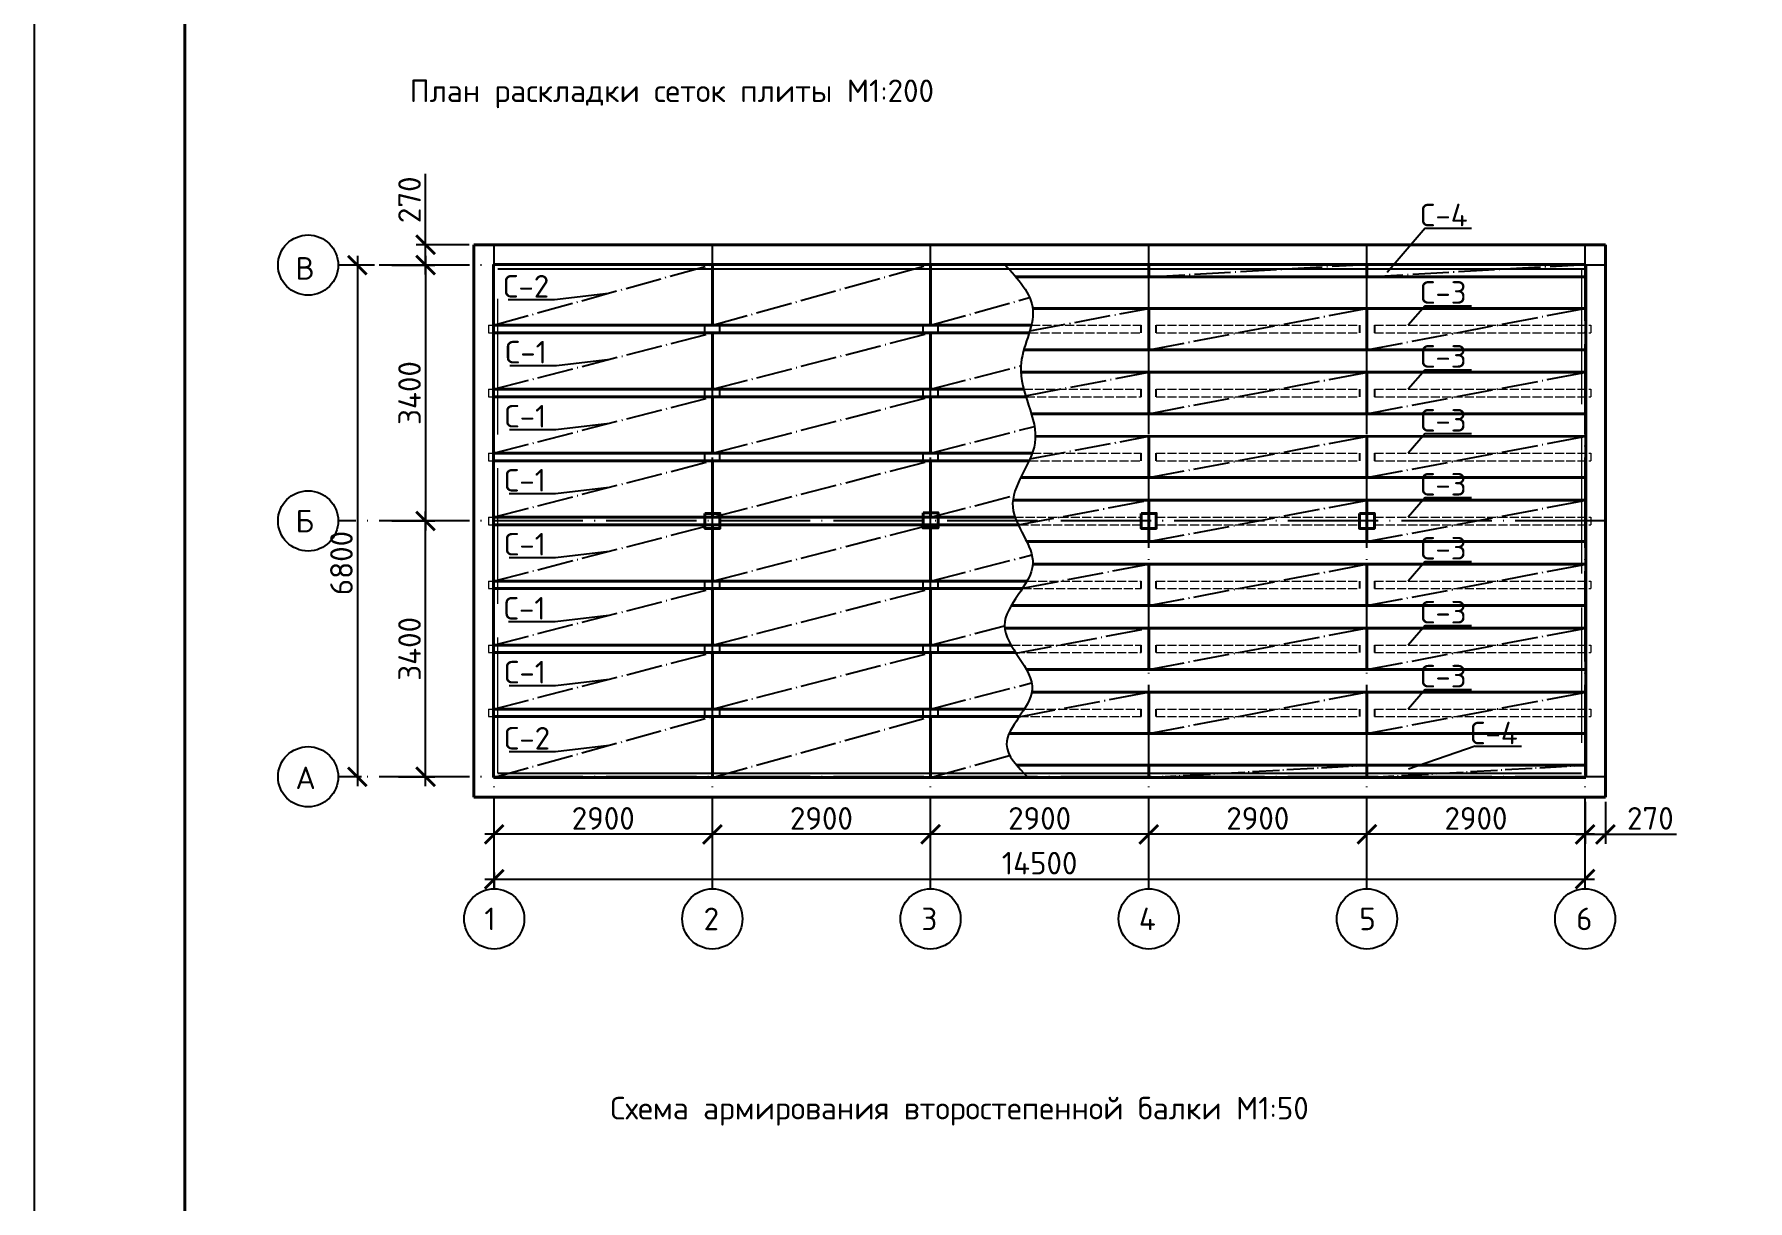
# Model space of a CAD drawing. Header units: millimetres. Extents: x -258556 to -95372, y 16759 to 83599.
# Drawn here: x -126718.6 to -126490.9, y 41828 to 41983 of the extents above; entities that cross this region are included whole.
import ezdxf

# ---------------------------------------------------------------- set-up
doc = ezdxf.new("R2010")
doc.units = ezdxf.units.MM
doc.header["$LTSCALE"] = 0.5
doc.linetypes.add('ACAD_ISO02W100', pattern=[15, 12, -3])
doc.linetypes.add('ACAD_ISO04W100', pattern=[30, 24, -3, 0, -3])
doc.layers.add('Балка', color=7, linetype='ACAD_ISO02W100', lineweight=15)
doc.layers.add('Толстый', color=7, linetype='Continuous', lineweight=40)
doc.layers.add('оси', color=7, linetype='ACAD_ISO04W100')
doc.layers.add('Тонкий', color=7, linetype='Continuous')
doc.styles.add('Наклонный3.5', font='isocpeur.ttf', dxfattribs={"height": 3})
doc.dimstyles.new('СТРОИТЕЛЬНЫЙ', dxfattribs={"dimtxt": 3.5, "dimasz": 2.5, "dimexe": 1.25, "dimexo": 0.625, "dimtad": 1, "dimdec": 0, "dimlfac": 100, "dimdsep": 46, "dimtxsty": 'Наклонный3.5', "dimblk1": 'ARCHTICK', "dimblk2": 'ARCHTICK', "dimsah": 1, "dimcen": 0, "dimdle": 1.25, "dimadec": 0, "dimazin": 0, "dimtfac": 0.75, "dimtdec": 0, "dimtmove": 0, "dimatfit": 3, "dimldrblk": 'ARCHTICK', "dimfxl": 1, "dimtolj": 1, "dimtzin": 0, "dimarcsym": 0})

# ---------------------------------------------------------------- blocks, each defined once
blk = doc.blocks.new('_ArchTick')
at = {"color": 0, "linetype": 'ByBlock', "const_width": 0.15}
blk.add_lwpolyline([(-0.5, -0.5), (0.5, 0.5)], dxfattribs=at)
blk = doc.blocks.new('*D724')
at = {"layer": 'Defpoints', "color": 0, "transparency": 16777216}
for p in [(-126512.52, 41881.67), (-126509.82, 41881.67), (-126509.82, 41876.72)]:
    blk.add_point(p, dxfattribs=at)
at = {"layer": 'Тонкий', "color": 0, "lineweight": -2, "transparency": 16777216}
for p, q in [((-126512.52, 41881.05), (-126512.52, 41875.47)), ((-126509.82, 41881.05), (-126509.82, 41875.47)), ((-126513.77, 41876.72), (-126509.82, 41876.72)), ((-126509.82, 41876.72), (-126500.37, 41876.72))]:
    blk.add_line(p, q, dxfattribs=at)
at = {"layer": 'Тонкий', "color": 0, "lineweight": -2, "transparency": 16777216, "xscale": 2.5, "yscale": 2.5, "zscale": 2.5, "rotation": 180}
blk.add_blockref('_ArchTick', (-126512.52, 41876.72), dxfattribs=at)
at = {"layer": 'Тонкий', "color": 0, "lineweight": -2, "transparency": 16777216, "xscale": 2.5, "yscale": 2.5, "zscale": 2.5}
blk.add_blockref('_ArchTick', (-126509.82, 41876.72), dxfattribs=at)
at = {"layer": 'Тонкий', "color": 0, "transparency": 16777216, "insert": (-126503.84, 41878.84), "char_height": 3, "attachment_point": 5, "style": 'Наклонный3.5'}
blk.add_mtext('\\A1;270', dxfattribs=at)
blk = doc.blocks.new('*D725')
at = {"layer": 'Defpoints', "color": 0, "transparency": 16777216}
for p in [(-126671.74, 41952.37), (-126671.74, 41918.37), (-126666.64, 41918.37)]:
    blk.add_point(p, dxfattribs=at)
at = {"layer": 'Тонкий', "color": 0, "lineweight": -2, "transparency": 16777216}
for p, q in [((-126666.64, 41953.62), (-126666.64, 41917.12)), ((-126671.12, 41952.37), (-126665.39, 41952.37)), ((-126671.12, 41918.37), (-126665.39, 41918.37))]:
    blk.add_line(p, q, dxfattribs=at)
at = {"layer": 'Тонкий', "color": 0, "lineweight": -2, "transparency": 16777216, "xscale": 2.5, "yscale": 2.5, "zscale": 2.5}
for p, rotation in [((-126666.64, 41952.37), 90), ((-126666.64, 41918.37), 270)]:
    blk.add_blockref('_ArchTick', p, dxfattribs=dict(at, rotation=rotation))
at = {"layer": 'Тонкий', "color": 0, "transparency": 16777216, "insert": (-126668.77, 41935.37), "char_height": 3, "attachment_point": 5, "rotation": 90, "style": 'Наклонный3.5'}
blk.add_mtext('\\A1;3400', dxfattribs=at)
blk = doc.blocks.new('*D726')
at = {"layer": 'Defpoints', "color": 0, "transparency": 16777216}
for p in [(-126666.64, 41918.37), (-126666.64, 41918.37), (-126670.84, 41884.37)]:
    blk.add_point(p, dxfattribs=at)
at = {"layer": 'Тонкий', "color": 0, "lineweight": -2, "transparency": 16777216}
for p, q in [((-126666.64, 41883.12), (-126666.64, 41919.62)), ((-126667.27, 41918.37), (-126667.89, 41918.37)), ((-126670.22, 41884.37), (-126665.39, 41884.37))]:
    blk.add_line(p, q, dxfattribs=at)
at = {"layer": 'Тонкий', "color": 0, "lineweight": -2, "transparency": 16777216, "xscale": 2.5, "yscale": 2.5, "zscale": 2.5}
for p, rotation in [((-126666.64, 41918.37), 90), ((-126666.64, 41884.37), 270)]:
    blk.add_blockref('_ArchTick', p, dxfattribs=dict(at, rotation=rotation))
at = {"layer": 'Тонкий', "color": 0, "transparency": 16777216, "insert": (-126668.77, 41901.37), "char_height": 3, "attachment_point": 5, "rotation": 90, "style": 'Наклонный3.5'}
blk.add_mtext('\\A1;3400', dxfattribs=at)
blk = doc.blocks.new('*D727')
at = {"layer": 'Defpoints', "color": 0, "transparency": 16777216}
for p in [(-126672.8, 41952.37), (-126675.7, 41884.37), (-126674.55, 41884.37)]:
    blk.add_point(p, dxfattribs=at)
at = {"layer": 'Тонкий', "color": 0, "lineweight": -2, "transparency": 16777216}
for p, q in [((-126675.7, 41953.62), (-126675.7, 41883.12)), ((-126673.43, 41952.37), (-126676.95, 41952.37)), ((-126675.17, 41884.37), (-126676.95, 41884.37))]:
    blk.add_line(p, q, dxfattribs=at)
at = {"layer": 'Тонкий', "color": 0, "lineweight": -2, "transparency": 16777216, "xscale": 2.5, "yscale": 2.5, "zscale": 2.5}
for p, rotation in [((-126675.7, 41952.37), 90), ((-126675.7, 41884.37), 270)]:
    blk.add_blockref('_ArchTick', p, dxfattribs=dict(at, rotation=rotation))
at = {"layer": 'Тонкий', "color": 0, "transparency": 16777216, "insert": (-126677.82, 41912.77), "char_height": 3, "attachment_point": 5, "rotation": 90, "style": 'Наклонный3.5'}
blk.add_mtext('\\A1;6800', dxfattribs=at)
blk = doc.blocks.new('*D728')
at = {"layer": 'Defpoints', "color": 0, "transparency": 16777216}
for p in [(-126541.52, 41876.72), (-126541.52, 41876.72), (-126512.52, 41876.72)]:
    blk.add_point(p, dxfattribs=at)
at = {"layer": 'Тонкий', "color": 0, "lineweight": -2, "transparency": 16777216}
for p, q in [((-126511.27, 41876.72), (-126542.77, 41876.72)), ((-126541.52, 41877.34), (-126541.52, 41877.97)), ((-126512.52, 41877.34), (-126512.52, 41877.97))]:
    blk.add_line(p, q, dxfattribs=at)
at = {"layer": 'Тонкий', "color": 0, "lineweight": -2, "transparency": 16777216, "xscale": 2.5, "yscale": 2.5, "zscale": 2.5, "rotation": 180}
blk.add_blockref('_ArchTick', (-126541.52, 41876.72), dxfattribs=at)
at = {"layer": 'Тонкий', "color": 0, "lineweight": -2, "transparency": 16777216, "xscale": 2.5, "yscale": 2.5, "zscale": 2.5}
blk.add_blockref('_ArchTick', (-126512.52, 41876.72), dxfattribs=at)
at = {"layer": 'Тонкий', "color": 0, "transparency": 16777216, "insert": (-126527.02, 41878.84), "char_height": 3, "attachment_point": 5, "style": 'Наклонный3.5'}
blk.add_mtext('\\A1;2900', dxfattribs=at)
blk = doc.blocks.new('*D729')
at = {"layer": 'Defpoints', "color": 0, "transparency": 16777216}
for p in [(-126570.52, 41876.72), (-126570.52, 41876.72), (-126541.52, 41876.72)]:
    blk.add_point(p, dxfattribs=at)
at = {"layer": 'Тонкий', "color": 0, "lineweight": -2, "transparency": 16777216}
for p, q in [((-126540.27, 41876.72), (-126571.77, 41876.72)), ((-126570.52, 41877.34), (-126570.52, 41877.97)), ((-126541.52, 41877.34), (-126541.52, 41877.97))]:
    blk.add_line(p, q, dxfattribs=at)
at = {"layer": 'Тонкий', "color": 0, "lineweight": -2, "transparency": 16777216, "xscale": 2.5, "yscale": 2.5, "zscale": 2.5, "rotation": 180}
blk.add_blockref('_ArchTick', (-126570.52, 41876.72), dxfattribs=at)
at = {"layer": 'Тонкий', "color": 0, "lineweight": -2, "transparency": 16777216, "xscale": 2.5, "yscale": 2.5, "zscale": 2.5}
blk.add_blockref('_ArchTick', (-126541.52, 41876.72), dxfattribs=at)
at = {"layer": 'Тонкий', "color": 0, "transparency": 16777216, "insert": (-126556.02, 41878.84), "char_height": 3, "attachment_point": 5, "style": 'Наклонный3.5'}
blk.add_mtext('\\A1;2900', dxfattribs=at)
blk = doc.blocks.new('*D733')
at = {"layer": 'Defpoints', "color": 0, "transparency": 16777216}
for p in [(-126599.52, 41876.72), (-126599.52, 41876.72), (-126570.52, 41876.72)]:
    blk.add_point(p, dxfattribs=at)
at = {"layer": 'Тонкий', "color": 0, "lineweight": -2, "transparency": 16777216}
for p, q in [((-126569.27, 41876.72), (-126600.77, 41876.72)), ((-126599.52, 41877.34), (-126599.52, 41877.97)), ((-126570.52, 41877.34), (-126570.52, 41877.97))]:
    blk.add_line(p, q, dxfattribs=at)
at = {"layer": 'Тонкий', "color": 0, "lineweight": -2, "transparency": 16777216, "xscale": 2.5, "yscale": 2.5, "zscale": 2.5, "rotation": 180}
blk.add_blockref('_ArchTick', (-126599.52, 41876.72), dxfattribs=at)
at = {"layer": 'Тонкий', "color": 0, "lineweight": -2, "transparency": 16777216, "xscale": 2.5, "yscale": 2.5, "zscale": 2.5}
blk.add_blockref('_ArchTick', (-126570.52, 41876.72), dxfattribs=at)
at = {"layer": 'Тонкий', "color": 0, "transparency": 16777216, "insert": (-126585.02, 41878.84), "char_height": 3, "attachment_point": 5, "style": 'Наклонный3.5'}
blk.add_mtext('\\A1;2900', dxfattribs=at)
blk = doc.blocks.new('*D734')
at = {"layer": 'Defpoints', "color": 0, "transparency": 16777216}
for p in [(-126628.52, 41876.72), (-126628.52, 41876.72), (-126599.52, 41876.72)]:
    blk.add_point(p, dxfattribs=at)
at = {"layer": 'Тонкий', "color": 0, "lineweight": -2, "transparency": 16777216}
for p, q in [((-126598.27, 41876.72), (-126629.77, 41876.72)), ((-126628.52, 41877.34), (-126628.52, 41877.97)), ((-126599.52, 41877.34), (-126599.52, 41877.97))]:
    blk.add_line(p, q, dxfattribs=at)
at = {"layer": 'Тонкий', "color": 0, "lineweight": -2, "transparency": 16777216, "xscale": 2.5, "yscale": 2.5, "zscale": 2.5, "rotation": 180}
blk.add_blockref('_ArchTick', (-126628.52, 41876.72), dxfattribs=at)
at = {"layer": 'Тонкий', "color": 0, "lineweight": -2, "transparency": 16777216, "xscale": 2.5, "yscale": 2.5, "zscale": 2.5}
blk.add_blockref('_ArchTick', (-126599.52, 41876.72), dxfattribs=at)
at = {"layer": 'Тонкий', "color": 0, "transparency": 16777216, "insert": (-126614.02, 41878.84), "char_height": 3, "attachment_point": 5, "style": 'Наклонный3.5'}
blk.add_mtext('\\A1;2900', dxfattribs=at)
blk = doc.blocks.new('*D735')
at = {"layer": 'Defpoints', "color": 0, "transparency": 16777216}
for p in [(-126657.52, 41876.72), (-126657.52, 41876.72), (-126628.52, 41876.72)]:
    blk.add_point(p, dxfattribs=at)
at = {"layer": 'Тонкий', "color": 0, "lineweight": -2, "transparency": 16777216}
for p, q in [((-126627.27, 41876.72), (-126658.77, 41876.72)), ((-126657.52, 41877.34), (-126657.52, 41877.97)), ((-126628.52, 41877.34), (-126628.52, 41877.97))]:
    blk.add_line(p, q, dxfattribs=at)
at = {"layer": 'Тонкий', "color": 0, "lineweight": -2, "transparency": 16777216, "xscale": 2.5, "yscale": 2.5, "zscale": 2.5, "rotation": 180}
blk.add_blockref('_ArchTick', (-126657.52, 41876.72), dxfattribs=at)
at = {"layer": 'Тонкий', "color": 0, "lineweight": -2, "transparency": 16777216, "xscale": 2.5, "yscale": 2.5, "zscale": 2.5}
blk.add_blockref('_ArchTick', (-126628.52, 41876.72), dxfattribs=at)
at = {"layer": 'Тонкий', "color": 0, "transparency": 16777216, "insert": (-126643.02, 41878.84), "char_height": 3, "attachment_point": 5, "style": 'Наклонный3.5'}
blk.add_mtext('\\A1;2900', dxfattribs=at)
blk = doc.blocks.new('*D736')
at = {"layer": 'Defpoints', "color": 0, "transparency": 16777216}
for p in [(-126657.52, 41872.26), (-126512.52, 41870.76), (-126512.52, 41870.76)]:
    blk.add_point(p, dxfattribs=at)
at = {"layer": 'Тонкий', "color": 0, "lineweight": -2, "transparency": 16777216}
for p, q in [((-126657.52, 41871.63), (-126657.52, 41869.51)), ((-126512.52, 41871.39), (-126512.52, 41872.01)), ((-126658.77, 41870.76), (-126511.27, 41870.76))]:
    blk.add_line(p, q, dxfattribs=at)
at = {"layer": 'Тонкий', "color": 0, "lineweight": -2, "transparency": 16777216, "xscale": 2.5, "yscale": 2.5, "zscale": 2.5, "rotation": 180}
blk.add_blockref('_ArchTick', (-126657.52, 41870.76), dxfattribs=at)
at = {"layer": 'Тонкий', "color": 0, "lineweight": -2, "transparency": 16777216, "xscale": 2.5, "yscale": 2.5, "zscale": 2.5}
blk.add_blockref('_ArchTick', (-126512.52, 41870.76), dxfattribs=at)
at = {"layer": 'Тонкий', "color": 0, "transparency": 16777216, "insert": (-126585.02, 41872.89), "char_height": 3, "attachment_point": 5, "style": 'Наклонный3.5'}
blk.add_mtext('\\A1;14500', dxfattribs=at)
blk = doc.blocks.new('*D737')
at = {"layer": 'Defpoints', "color": 0, "transparency": 16777216}
for p in [(-126666.64, 41955.07), (-126660.22, 41955.07), (-126660.22, 41952.37)]:
    blk.add_point(p, dxfattribs=at)
at = {"layer": 'Тонкий', "color": 0, "lineweight": -2, "transparency": 16777216}
for p, q in [((-126666.64, 41955.07), (-126666.64, 41964.52)), ((-126660.84, 41955.07), (-126667.89, 41955.07)), ((-126666.64, 41951.12), (-126666.64, 41955.07)), ((-126660.84, 41952.37), (-126667.89, 41952.37))]:
    blk.add_line(p, q, dxfattribs=at)
at = {"layer": 'Тонкий', "color": 0, "lineweight": -2, "transparency": 16777216, "xscale": 2.5, "yscale": 2.5, "zscale": 2.5}
for p, rotation in [((-126666.64, 41955.07), 90), ((-126666.64, 41952.37), 270)]:
    blk.add_blockref('_ArchTick', p, dxfattribs=dict(at, rotation=rotation))
at = {"layer": 'Тонкий', "color": 0, "transparency": 16777216, "insert": (-126668.77, 41961.05), "char_height": 3, "attachment_point": 5, "rotation": 90, "style": 'Наклонный3.5'}
blk.add_mtext('\\A1;270', dxfattribs=at)

msp = doc.modelspace()

# ---------------------------------------------------------------- linework, layer by layer
at = {"layer": 'Defpoints', "color": 18, "true_color": 0x000000}
msp.add_lwpolyline([(-126718.64819, 41544.06704), (-125877.64819, 41544.06704), (-125877.64819, 42138.06704), (-126718.64819, 42138.06704)], close=True, dxfattribs=at)
at = {"layer": 'Балка', "color": 18, "ltscale": 3, "true_color": 0x000000}
for p, q in [((-126657.01509, 41884.87102), (-126657.01509, 41951.87102)), ((-126657.01509, 41951.87102), (-126513.01509, 41951.87102)), ((-126513.01509, 41951.87102), (-126513.01509, 41884.87102)), ((-126513.01509, 41884.87102), (-126657.01509, 41884.87102))]:
    msp.add_line(p, q, dxfattribs=at)
at = {"layer": 'Балка', "color": 18, "ltscale": 0.2, "true_color": 0x000000}
for p, q in [((-126658.26509, 41944.37102), (-126657.61509, 41944.37102)), ((-126658.26509, 41943.37102), (-126657.61509, 41943.37102)), ((-126586.40744, 41943.37102), (-126571.51509, 41943.37102)), ((-126586.13109, 41944.37102), (-126571.51509, 41944.37102)), ((-126569.51509, 41944.37102), (-126542.51509, 41944.37102)), ((-126569.51509, 41943.37102), (-126542.51509, 41943.37102)), ((-126540.51509, 41944.37102), (-126511.76509, 41944.37102)), ((-126540.51509, 41943.37102), (-126511.76509, 41943.37102)), ((-126658.26509, 41935.87102), (-126657.61509, 41935.87102)), ((-126587.13523, 41935.87102), (-126571.51509, 41935.87102)), ((-126569.51509, 41935.87102), (-126542.51509, 41935.87102)), ((-126540.51509, 41935.87102), (-126511.76509, 41935.87102)), ((-126658.26509, 41934.87102), (-126657.61509, 41934.87102)), ((-126586.8402, 41934.87102), (-126571.51509, 41934.87102)), ((-126569.51509, 41934.87102), (-126542.51509, 41934.87102)), ((-126540.51509, 41934.87102), (-126511.76509, 41934.87102)), ((-126658.26509, 41927.37102), (-126657.61509, 41927.37102)), ((-126658.26509, 41926.37102), (-126657.61509, 41926.37102)), ((-126586.41799, 41926.37102), (-126571.51509, 41926.37102)), ((-126586.00525, 41927.37102), (-126571.51509, 41927.37102)), ((-126569.51509, 41927.37102), (-126542.51509, 41927.37102)), ((-126569.51509, 41926.37102), (-126542.51509, 41926.37102)), ((-126540.51509, 41927.37102), (-126511.76509, 41927.37102)), ((-126540.51509, 41926.37102), (-126511.76509, 41926.37102)), ((-126658.26509, 41918.87102), (-126657.61509, 41918.87102)), ((-126658.26509, 41917.87102), (-126657.61509, 41917.87102)), ((-126588.37463, 41918.87102), (-126571.51509, 41918.87102)), ((-126587.70606, 41917.87102), (-126571.51509, 41917.87102)), ((-126569.51509, 41918.87102), (-126542.51509, 41918.87102)), ((-126569.51509, 41917.87102), (-126542.51509, 41917.87102)), ((-126540.51509, 41918.87102), (-126511.76509, 41918.87102)), ((-126540.51509, 41917.87102), (-126511.76509, 41917.87102)), ((-126658.26509, 41910.37102), (-126657.61509, 41910.37102)), ((-126586.69764, 41910.37102), (-126571.51509, 41910.37102)), ((-126569.51509, 41910.37102), (-126542.51509, 41910.37102)), ((-126540.51509, 41910.37102), (-126511.76509, 41910.37102)), ((-126658.26509, 41909.37102), (-126657.61509, 41909.37102)), ((-126587.31223, 41909.37102), (-126571.51509, 41909.37102)), ((-126569.51509, 41909.37102), (-126542.51509, 41909.37102)), ((-126540.51509, 41909.37102), (-126511.76509, 41909.37102)), ((-126658.26509, 41901.87102), (-126657.61509, 41901.87102)), ((-126588.82085, 41901.87102), (-126571.51509, 41901.87102)), ((-126569.51509, 41901.87102), (-126542.51509, 41901.87102)), ((-126540.51509, 41901.87102), (-126511.76509, 41901.87102)), ((-126658.26509, 41900.87102), (-126657.61509, 41900.87102)), ((-126588.20028, 41900.87102), (-126571.51509, 41900.87102)), ((-126569.51509, 41900.87102), (-126542.51509, 41900.87102)), ((-126540.51509, 41900.87102), (-126511.76509, 41900.87102)), ((-126658.26509, 41893.37102), (-126657.61509, 41893.37102)), ((-126658.26509, 41892.37102), (-126657.61509, 41892.37102)), ((-126587.71272, 41892.37102), (-126571.51509, 41892.37102)), ((-126587.04938, 41893.37102), (-126571.51509, 41893.37102)), ((-126569.51509, 41893.37102), (-126542.51509, 41893.37102)), ((-126569.51509, 41892.37102), (-126542.51509, 41892.37102)), ((-126540.51509, 41893.37102), (-126511.76509, 41893.37102)), ((-126540.51509, 41892.37102), (-126511.76509, 41892.37102))]:
    msp.add_line(p, q, dxfattribs=at)
at = {"layer": 'Балка', "color": 18, "true_color": 0x000000}
for p, q in [((-126658.26509, 41944.37102), (-126658.26509, 41943.37102)), ((-126511.76509, 41944.37102), (-126511.76509, 41943.37102)), ((-126658.26509, 41935.87102), (-126658.26509, 41934.87102)), ((-126511.76509, 41935.87102), (-126511.76509, 41934.87102)), ((-126658.26509, 41927.37102), (-126658.26509, 41926.37102)), ((-126511.76509, 41927.37102), (-126511.76509, 41926.37102)), ((-126658.26509, 41918.87102), (-126658.26509, 41917.87102)), ((-126511.76509, 41918.87102), (-126511.76509, 41917.87102)), ((-126658.26509, 41910.37102), (-126658.26509, 41909.37102)), ((-126511.76509, 41910.37102), (-126511.76509, 41909.37102)), ((-126658.26509, 41901.87102), (-126658.26509, 41900.87102)), ((-126511.76509, 41901.87102), (-126511.76509, 41900.87102)), ((-126658.26509, 41893.37102), (-126658.26509, 41892.37102)), ((-126511.76509, 41893.37102), (-126511.76509, 41892.37102))]:
    msp.add_line(p, q, dxfattribs=at)
at = {"layer": 'оси', "color": 18, "true_color": 0x000000}
for p, q in [((-126657.51509, 41869.47967), (-126657.51509, 41955.07102)), ((-126628.51509, 41869.47967), (-126628.51509, 41955.07102)), ((-126599.51509, 41869.47967), (-126599.51509, 41955.07102)), ((-126570.51509, 41869.47967), (-126570.51509, 41955.07102)), ((-126541.51509, 41869.47967), (-126541.51509, 41955.07102)), ((-126512.51509, 41869.47967), (-126512.51509, 41955.07102)), ((-126509.81509, 41952.37102), (-126678.25074, 41952.37102)), ((-126509.81509, 41918.37102), (-126678.25074, 41918.37102)), ((-126509.81509, 41884.37102), (-126678.25074, 41884.37102))]:
    msp.add_line(p, q, dxfattribs=at)
at = {"layer": 'Толстый', "color": 18, "true_color": 0x000000}
for p, q in [((-126698.64819, 42133.06704), (-126698.64819, 41549.06704)), ((-126660.21509, 41955.07102), (-126509.81509, 41955.07102)), ((-126660.21509, 41881.67102), (-126660.21509, 41955.07102)), ((-126509.81509, 41955.07102), (-126509.81509, 41881.67102)), ((-126657.61509, 41952.47102), (-126657.61509, 41884.27102)), ((-126657.61509, 41952.47102), (-126512.41509, 41952.47102)), ((-126628.51509, 41952.47102), (-126628.51509, 41944.37102)), ((-126599.51509, 41952.47102), (-126599.51509, 41944.37102)), ((-126570.51509, 41952.47102), (-126570.51509, 41950.82102)), ((-126541.51509, 41952.47102), (-126541.51509, 41950.82102)), ((-126512.41509, 41884.27102), (-126512.41509, 41952.47102)), ((-126588.18867, 41950.82102), (-126512.41509, 41950.82102)), ((-126512.41509, 41946.62102), (-126585.94673, 41946.62102)), ((-126570.51509, 41946.62102), (-126570.51509, 41941.12102)), ((-126541.51509, 41946.62102), (-126541.51509, 41941.12102)), ((-126628.51509, 41943.37102), (-126628.51509, 41935.87102)), ((-126599.51509, 41943.37102), (-126599.51509, 41935.87102)), ((-126512.41509, 41941.12102), (-126587.11646, 41941.12102)), ((-126512.41509, 41938.12102), (-126587.53134, 41938.12102)), ((-126570.51509, 41938.12102), (-126570.51509, 41932.62102)), ((-126541.51509, 41938.12102), (-126541.51509, 41932.62102)), ((-126628.51509, 41934.87102), (-126628.51509, 41927.37102)), ((-126599.51509, 41934.87102), (-126599.51509, 41927.37102)), ((-126512.41509, 41932.62102), (-126586.12053, 41932.62102)), ((-126512.41509, 41929.62102), (-126585.58894, 41929.59972)), ((-126570.51509, 41929.60411), (-126570.51509, 41924.10411)), ((-126541.51509, 41929.60411), (-126541.51509, 41924.10411)), ((-126628.51509, 41926.37102), (-126628.51509, 41918.87102)), ((-126599.51509, 41926.37102), (-126599.51509, 41918.87102)), ((-126512.41509, 41924.12102), (-126587.53477, 41924.12102)), ((-126512.41509, 41921.12102), (-126588.57142, 41921.12102)), ((-126570.51509, 41921.12102), (-126570.51509, 41915.62102)), ((-126541.51509, 41921.12102), (-126541.51509, 41915.62102)), ((-126628.51509, 41917.87102), (-126628.51509, 41910.37102)), ((-126599.51509, 41917.87102), (-126599.51509, 41910.37102)), ((-126512.41509, 41915.62102), (-126586.7323, 41915.62102)), ((-126512.41509, 41912.62102), (-126585.94673, 41912.62102)), ((-126570.51509, 41912.62102), (-126570.51509, 41907.12102)), ((-126541.51509, 41912.62102), (-126541.51509, 41907.12102)), ((-126628.51509, 41909.37102), (-126628.51509, 41901.87102)), ((-126599.51509, 41909.37102), (-126599.51509, 41901.87102)), ((-126512.41509, 41907.12102), (-126588.79414, 41907.12102)), ((-126512.41509, 41904.12102), (-126589.67219, 41904.12102)), ((-126570.51509, 41904.12102), (-126570.51509, 41898.62102)), ((-126541.51509, 41904.12102), (-126541.51509, 41898.62102)), ((-126628.51509, 41900.87102), (-126628.51509, 41893.37102)), ((-126599.51509, 41900.87102), (-126599.51509, 41893.37102)), ((-126512.41509, 41898.62102), (-126586.77831, 41898.62102)), ((-126512.41509, 41895.62102), (-126586.06044, 41895.62102)), ((-126570.51509, 41895.62102), (-126570.51509, 41890.12102)), ((-126541.51509, 41895.62102), (-126541.51509, 41890.12102)), ((-126628.51509, 41892.37102), (-126628.51509, 41884.27102)), ((-126599.51509, 41892.37102), (-126599.51509, 41884.27102)), ((-126512.41509, 41890.12102), (-126589.07695, 41890.12102)), ((-126512.41509, 41885.92102), (-126588.08597, 41885.92102)), ((-126570.51509, 41885.92102), (-126570.51509, 41884.27102)), ((-126541.51509, 41885.92102), (-126541.51509, 41884.27102)), ((-126512.41509, 41884.27102), (-126657.61509, 41884.27102)), ((-126509.81509, 41881.67102), (-126660.21509, 41881.67102))]:
    msp.add_line(p, q, dxfattribs=at)
at = {"layer": 'Толстый', "color": 18, "ltscale": 0.2, "true_color": 0x000000}
for p, q in [((-126657.61509, 41944.37102), (-126586.13109, 41944.37102)), ((-126657.61509, 41943.37102), (-126586.40744, 41943.37102)), ((-126657.61509, 41935.87102), (-126587.13523, 41935.87102)), ((-126657.61509, 41934.87102), (-126586.8402, 41934.87102)), ((-126657.61509, 41927.37102), (-126586.00525, 41927.37102)), ((-126657.61509, 41926.37102), (-126586.41799, 41926.37102)), ((-126657.61509, 41918.87102), (-126588.37463, 41918.87102)), ((-126657.61509, 41917.87102), (-126587.70606, 41917.87102)), ((-126657.61509, 41910.37102), (-126586.69764, 41910.37102)), ((-126657.61509, 41909.37102), (-126587.31223, 41909.37102)), ((-126657.61509, 41901.87102), (-126588.82085, 41901.87102)), ((-126657.61509, 41900.87102), (-126588.20028, 41900.87102)), ((-126657.61509, 41893.37102), (-126587.04938, 41893.37102)), ((-126657.61509, 41892.37102), (-126587.71272, 41892.37102))]:
    msp.add_line(p, q, dxfattribs=at)
at = {"layer": 'Толстый', "color": 18, "true_color": 0x000000}
for points in [[(-126600.51509, 41919.44804), (-126598.51509, 41919.44804), (-126598.51509, 41917.44804), (-126600.51509, 41917.44804)], [(-126629.51509, 41919.37102), (-126627.51509, 41919.37102), (-126627.51509, 41917.37102), (-126629.51509, 41917.37102)], [(-126571.51509, 41919.37102), (-126569.51509, 41919.37102), (-126569.51509, 41917.37102), (-126571.51509, 41917.37102)], [(-126542.51509, 41919.37102), (-126540.51509, 41919.37102), (-126540.51509, 41917.37102), (-126542.51509, 41917.37102)]]:
    msp.add_lwpolyline(points, close=True, dxfattribs=at)
at = {"layer": 'Тонкий', "color": 18, "true_color": 0x000000}
for p, q in [((-126533.78606, 41957.25932), (-126538.83664, 41951.40888)), ((-126533.78606, 41957.25932), (-126527.60815, 41957.25932)), ((-126657.01509, 41951.87102), (-126512.41509, 41951.87102)), ((-126655.66461, 41947.78869), (-126649.4867, 41947.78869)), ((-126649.4867, 41947.78869), (-126642.34053, 41948.6227)), ((-126533.78606, 41946.97145), (-126536.03097, 41944.37102)), ((-126533.78606, 41946.97145), (-126527.60815, 41946.97145)), ((-126629.51509, 41943.37102), (-126629.51509, 41944.37102)), ((-126627.51509, 41943.37102), (-126627.51509, 41944.37102)), ((-126600.51509, 41943.37102), (-126600.51509, 41944.37102)), ((-126598.51509, 41943.37102), (-126598.51509, 41944.37102)), ((-126571.51509, 41943.37102), (-126571.51509, 41944.37102)), ((-126569.51509, 41943.37102), (-126569.51509, 41944.37102)), ((-126542.51509, 41944.37102), (-126542.51509, 41943.37102)), ((-126540.51509, 41944.37102), (-126540.51509, 41943.37102)), ((-126655.41734, 41939.03748), (-126649.23943, 41939.03748)), ((-126649.23943, 41939.03748), (-126642.09326, 41939.87149)), ((-126533.78606, 41938.47145), (-126536.03097, 41935.87102)), ((-126533.78606, 41938.47145), (-126527.60815, 41938.47145)), ((-126629.51509, 41934.87102), (-126629.51509, 41935.87102)), ((-126627.51509, 41934.87102), (-126627.51509, 41935.87102)), ((-126600.51509, 41934.87102), (-126600.51509, 41935.87102)), ((-126598.51509, 41934.87102), (-126598.51509, 41935.87102)), ((-126571.51509, 41934.87102), (-126571.51509, 41935.87102)), ((-126569.51509, 41934.87102), (-126569.51509, 41935.87102)), ((-126542.51509, 41935.87102), (-126542.51509, 41934.87102)), ((-126540.51509, 41935.87102), (-126540.51509, 41934.87102)), ((-126649.31956, 41930.51683), (-126642.17339, 41931.35084)), ((-126655.49747, 41930.51683), (-126649.31956, 41930.51683)), ((-126533.78606, 41929.97145), (-126536.03097, 41927.37102)), ((-126533.78606, 41929.97145), (-126527.60815, 41929.97145)), ((-126629.51509, 41926.37102), (-126629.51509, 41927.37102)), ((-126627.51509, 41926.37102), (-126627.51509, 41927.37102)), ((-126600.51509, 41926.37102), (-126600.51509, 41927.37102)), ((-126598.51509, 41926.37102), (-126598.51509, 41927.37102)), ((-126571.51509, 41926.37102), (-126571.51509, 41927.37102)), ((-126569.51509, 41926.37102), (-126569.51509, 41927.37102)), ((-126542.51509, 41927.37102), (-126542.51509, 41926.37102)), ((-126540.51509, 41927.37102), (-126540.51509, 41926.37102)), ((-126655.54585, 41922.00436), (-126649.36793, 41922.00436)), ((-126649.36793, 41922.00436), (-126642.22176, 41922.83837)), ((-126533.78606, 41921.47145), (-126536.03097, 41918.87102)), ((-126533.78606, 41921.47145), (-126527.60815, 41921.47145)), ((-126629.26509, 41919.37102), (-126627.76509, 41919.37102)), ((-126629.26509, 41917.37102), (-126627.76509, 41917.37102)), ((-126571.26509, 41919.37102), (-126569.76509, 41919.37102)), ((-126571.26509, 41917.37102), (-126569.76509, 41917.37102)), ((-126542.26509, 41919.37102), (-126540.76509, 41919.37102)), ((-126542.26509, 41917.37102), (-126540.76509, 41917.37102)), ((-126655.54056, 41913.50572), (-126649.36265, 41913.50572)), ((-126649.36265, 41913.50572), (-126642.21648, 41914.33973)), ((-126533.78606, 41912.97145), (-126536.03097, 41910.37102)), ((-126533.78606, 41912.97145), (-126527.60815, 41912.97145)), ((-126629.51509, 41909.37102), (-126629.51509, 41910.37102)), ((-126627.51509, 41909.37102), (-126627.51509, 41910.37102)), ((-126600.51509, 41909.37102), (-126600.51509, 41910.37102)), ((-126598.51509, 41909.37102), (-126598.51509, 41910.37102)), ((-126571.51509, 41909.37102), (-126571.51509, 41910.37102)), ((-126569.51509, 41909.37102), (-126569.51509, 41910.37102)), ((-126542.51509, 41910.37102), (-126542.51509, 41909.37102)), ((-126540.51509, 41910.37102), (-126540.51509, 41909.37102)), ((-126649.41805, 41904.99144), (-126642.27188, 41905.82545)), ((-126655.59596, 41904.99144), (-126649.41805, 41904.99144)), ((-126533.78606, 41904.47145), (-126536.03097, 41901.87102)), ((-126533.78606, 41904.47145), (-126527.60815, 41904.47145)), ((-126629.51509, 41900.87102), (-126629.51509, 41901.87102)), ((-126627.51509, 41900.87102), (-126627.51509, 41901.87102)), ((-126600.51509, 41900.87102), (-126600.51509, 41901.87102)), ((-126598.51509, 41900.87102), (-126598.51509, 41901.87102)), ((-126571.51509, 41900.87102), (-126571.51509, 41901.87102)), ((-126569.51509, 41900.87102), (-126569.51509, 41901.87102)), ((-126542.51509, 41901.87102), (-126542.51509, 41900.87102)), ((-126540.51509, 41901.87102), (-126540.51509, 41900.87102)), ((-126649.35883, 41896.50671), (-126642.21266, 41897.34072)), ((-126655.53674, 41896.50671), (-126649.35883, 41896.50671)), ((-126533.78606, 41895.97145), (-126536.03097, 41893.37102)), ((-126533.78606, 41895.97145), (-126527.60815, 41895.97145)), ((-126629.51509, 41892.37102), (-126629.51509, 41893.37102)), ((-126627.51509, 41892.37102), (-126627.51509, 41893.37102)), ((-126600.51509, 41892.37102), (-126600.51509, 41893.37102)), ((-126598.51509, 41892.37102), (-126598.51509, 41893.37102)), ((-126571.51509, 41892.37102), (-126571.51509, 41893.37102)), ((-126569.51509, 41892.37102), (-126569.51509, 41893.37102)), ((-126542.51509, 41893.37102), (-126542.51509, 41892.37102)), ((-126540.51509, 41893.37102), (-126540.51509, 41892.37102)), ((-126655.54632, 41887.72161), (-126649.36841, 41887.72161)), ((-126649.36841, 41887.72161), (-126642.22224, 41888.55562)), ((-126527.13048, 41888.4167), (-126536.00627, 41885.36599)), ((-126527.13048, 41888.4167), (-126520.95257, 41888.4167)), ((-126657.01509, 41884.87102), (-126513.01509, 41884.87102))]:
    msp.add_line(p, q, dxfattribs=at)
at = {"layer": 'Тонкий', "color": 18, "linetype": 'ACAD_ISO04W100', "ltscale": 0.4, "true_color": 0x000000}
for p, q in [((-126657.61509, 41944.37102), (-126628.51509, 41952.47102)), ((-126628.51509, 41944.37102), (-126599.51509, 41952.47102)), ((-126570.51509, 41950.82102), (-126541.51509, 41952.47102)), ((-126541.51509, 41950.82102), (-126512.41509, 41952.47102)), ((-126599.51509, 41944.37102), (-126586.35241, 41948.04749)), ((-126586.33236, 41943.62119), (-126570.51509, 41946.62102)), ((-126570.51509, 41941.12102), (-126541.51509, 41946.62102)), ((-126541.51509, 41941.12102), (-126512.41509, 41946.62102)), ((-126657.61509, 41935.87102), (-126628.51509, 41943.37102)), ((-126628.51509, 41935.87102), (-126599.51509, 41943.37102)), ((-126599.51509, 41935.87102), (-126587.52949, 41938.97074)), ((-126586.8856, 41935.01627), (-126570.51509, 41938.12102)), ((-126570.51509, 41932.62102), (-126541.51509, 41938.12102)), ((-126541.51509, 41932.62102), (-126512.41509, 41938.12102)), ((-126657.61509, 41927.37102), (-126628.51509, 41934.87102)), ((-126628.51509, 41927.37102), (-126599.51509, 41934.87102)), ((-126599.51509, 41927.37102), (-126585.71216, 41930.94074)), ((-126586.30396, 41926.62564), (-126570.51014, 41929.62102)), ((-126570.51014, 41924.12102), (-126541.51014, 41929.62102)), ((-126541.51014, 41924.12102), (-126512.41014, 41929.62102)), ((-126657.61509, 41918.87102), (-126628.51509, 41926.37102)), ((-126628.51509, 41918.87102), (-126599.51509, 41926.37102)), ((-126599.51509, 41918.87102), (-126588.46208, 41921.72955)), ((-126587.85407, 41917.83259), (-126570.51509, 41921.12102)), ((-126570.51509, 41915.62102), (-126541.51509, 41921.12102)), ((-126541.51509, 41915.62102), (-126512.41509, 41921.12102)), ((-126657.61509, 41910.37102), (-126628.51509, 41917.87102)), ((-126628.51509, 41910.37102), (-126599.51509, 41917.87102)), ((-126599.51509, 41910.37102), (-126586.05374, 41913.8524)), ((-126587.26406, 41909.44449), (-126570.51509, 41912.62102)), ((-126570.51509, 41907.12102), (-126541.51509, 41912.62102)), ((-126541.51509, 41907.12102), (-126512.41509, 41912.62102)), ((-126657.61509, 41901.87102), (-126628.51509, 41909.37102)), ((-126628.51509, 41901.87102), (-126599.51509, 41909.37102)), ((-126599.51509, 41901.87102), (-126589.69228, 41904.4114)), ((-126588.13968, 41900.77842), (-126570.51509, 41904.12102)), ((-126570.51509, 41898.62102), (-126541.51509, 41904.12102)), ((-126541.51509, 41898.62102), (-126512.41509, 41904.12102)), ((-126657.61509, 41893.37102), (-126628.51509, 41900.87102)), ((-126628.51509, 41893.37102), (-126599.51509, 41900.87102)), ((-126599.51509, 41893.37102), (-126586.08232, 41896.84501)), ((-126587.72182, 41892.35767), (-126570.51509, 41895.62102)), ((-126570.51509, 41890.12102), (-126541.51509, 41895.62102)), ((-126541.51509, 41890.12102), (-126512.41509, 41895.62102)), ((-126657.61509, 41884.27102), (-126628.51509, 41892.37102)), ((-126628.51509, 41884.27102), (-126599.51509, 41892.37102)), ((-126599.51509, 41884.27102), (-126588.99523, 41887.20932))]:
    msp.add_line(p, q, dxfattribs=at)
at = {"layer": 'Тонкий', "color": 18, "linetype": 'ACAD_ISO04W100', "ltscale": 0.3, "true_color": 0x000000}
for p, q in [((-126570.51509, 41884.27102), (-126541.51509, 41885.92102)), ((-126541.51509, 41884.27102), (-126512.51509, 41885.92102))]:
    msp.add_line(p, q, dxfattribs=at)
at = {"layer": 'Тонкий', "color": 18, "true_color": 0x000000}
for centre in [(-126682.25074, 41952.37102), (-126682.25074, 41918.37102), (-126682.25074, 41884.37102), (-126657.51509, 41865.47967), (-126628.51509, 41865.47967), (-126599.51509, 41865.47967), (-126570.51509, 41865.47967), (-126541.51509, 41865.47967), (-126512.51509, 41865.47967)]:
    msp.add_circle(centre, 4, dxfattribs=at)
msp.add_spline([(-126589.65628, 41952.47102), (-126585.92593, 41946.42636), (-126587.53262, 41938.91866), (-126585.65308, 41928.71498), (-126588.59076, 41920.18794), (-126585.92923, 41912.63637), (-126589.69314, 41904.47608), (-126586.02265, 41895.91866), (-126589.41936, 41888.67526), (-126586.52579, 41884.27102)], degree=3, dxfattribs=at)

# ---------------------------------------------------------------- texts
at = {"layer": 'Тонкий', "color": 18, "true_color": 0x000000, "style": 'Наклонный3.5'}
for s, p in [('С-4', (-126534.43039, 41957.5243)), ('В', (-126683.9259, 41950.43029)), ('С-2', (-126656.30893, 41948.05367)), ('С-3', (-126534.43039, 41947.23643)), ('С-1', (-126656.06166, 41939.30246)), ('С-3', (-126534.43039, 41938.73643)), ('С-1', (-126656.1418, 41930.78181)), ('С-3', (-126534.43039, 41930.23643)), ('С-1', (-126656.19017, 41922.26934)), ('С-3', (-126534.43039, 41921.73643)), ('Б', (-126683.9259, 41916.84493)), ('С-1', (-126656.18489, 41913.7707)), ('С-3', (-126534.43039, 41913.23643)), ('С-1', (-126656.24029, 41905.25642)), ('С-3', (-126534.43039, 41904.73643)), ('С-1', (-126656.18106, 41896.77169)), ('С-3', (-126534.43039, 41896.23643)), ('С-2', (-126656.19065, 41887.9866)), ('С-4', (-126527.77481, 41888.68168)), ('А', (-126683.9259, 41882.73426)), ('1', (-126658.81806, 41863.98001)), ('2', (-126629.67555, 41863.98001)), ('3', (-126600.72612, 41863.98001)), ('4', (-126571.82875, 41863.98001)), ('5', (-126542.52763, 41863.98001)), ('6', (-126513.71307, 41863.98001))]:
    msp.add_text(s, height=3, dxfattribs=at).set_placement(p)
at = {"layer": 'Тонкий', "color": 18, "true_color": 0x000000, "char_height": 3, "attachment_point": 1, "style": 'Наклонный3.5'}
for s, width, insert in [('План раскладки сеток плиты М1:200', 168.1891374, (-126668.75335, 41977.03518)), ('Схема армирования второстепенной балки М1:50', 183.1315124, (-126642.07168, 41841.8274))]:
    msp.add_mtext_dynamic_manual_height_columns(s, width=width, gutter_width=50, heights=[0], dxfattribs=dict(at, insert=insert))

# ---------------------------------------------------------------- dimensions: what is measured, and where the dimension line sits
at = {"layer": 'Тонкий', "color": 18, "true_color": 0x000000}
for base, p1, p2, picture, middle in [((-126666.64452, 41955.07102), (-126660.21509, 41952.37102), (-126660.21509, 41955.07102), '*D737', (-126668.76952, 41961.04602)), ((-126666.64452, 41918.37102), (-126670.84463, 41884.37102), (-126666.64452, 41918.37102), '*D726', (-126668.76952, 41901.37102))]:
    dim = msp.add_linear_dim(base=base, p1=p1, p2=p2, angle=90, dimstyle='СТРОИТЕЛЬНЫЙ', dxfattribs=at)
    dim.commit()
    dim.dimension.update_dxf_attribs({"geometry": picture, "text_midpoint": middle})
for base, p1, p2, picture, middle in [((-126675.69877, 41884.37102), (-126672.80388, 41952.37102), (-126674.5485, 41884.37102), '*D727', (-126675.69877, 41912.77374)), ((-126666.64452, 41918.37102), (-126671.74348, 41952.37102), (-126671.74348, 41918.37102), '*D725', (-126666.64452, 41935.37102))]:
    dim = msp.add_linear_dim(base=base, p1=p1, p2=p2, angle=90, dimstyle='СТРОИТЕЛЬНЫЙ', dxfattribs=at)
    dim.commit()
    dim.dimension.update_dxf_attribs({"geometry": picture, "text_midpoint": middle, "dimtype": 160})
for base, p1, p2, picture, middle in [((-126657.51509, 41876.7169), (-126628.51509, 41876.7169), (-126657.51509, 41876.7169), '*D735', (-126643.01509, 41878.8419)), ((-126628.51509, 41876.7169), (-126599.51509, 41876.7169), (-126628.51509, 41876.7169), '*D734', (-126614.01509, 41878.8419)), ((-126599.51509, 41876.7169), (-126570.51509, 41876.7169), (-126599.51509, 41876.7169), '*D733', (-126585.01509, 41878.8419)), ((-126570.51509, 41876.7169), (-126541.51509, 41876.7169), (-126570.51509, 41876.7169), '*D729', (-126556.01509, 41878.8419)), ((-126541.51509, 41876.7169), (-126512.51509, 41876.7169), (-126541.51509, 41876.7169), '*D728', (-126527.01509, 41878.8419)), ((-126509.81509, 41876.7169), (-126512.51509, 41881.67102), (-126509.81509, 41881.67102), '*D724', (-126503.84009, 41878.8419)), ((-126512.51509, 41870.76252), (-126657.51509, 41872.25896), (-126512.51509, 41870.76252), '*D736', (-126585.01509, 41872.88752))]:
    dim = msp.add_linear_dim(base=base, p1=p1, p2=p2, dimstyle='СТРОИТЕЛЬНЫЙ', dxfattribs=at)
    dim.commit()
    dim.dimension.update_dxf_attribs({"geometry": picture, "text_midpoint": middle})

doc.saveas('drawing.dxf')
